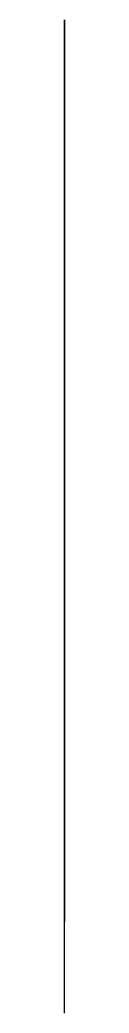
# Model space of a CAD drawing. Extents: x 862 to 862, y 212 to 342.
import ezdxf

# ---------------------------------------------------------------- set-up
doc = ezdxf.new("R2010")
doc.units = 0
doc.layers.get('0').update_dxf_attribs({"linetype": 'CONTINUOUS'})

msp = doc.modelspace()

# ---------------------------------------------------------------- linework, layer by layer
at = {"color": 7}
for p, q in [((862.499997, 342.5), (862.499997, 224.5)), ((862.499998, 212.5), (862.499998, 342.5))]:
    msp.add_line(p, q, dxfattribs=at)

doc.saveas('drawing.dxf')
